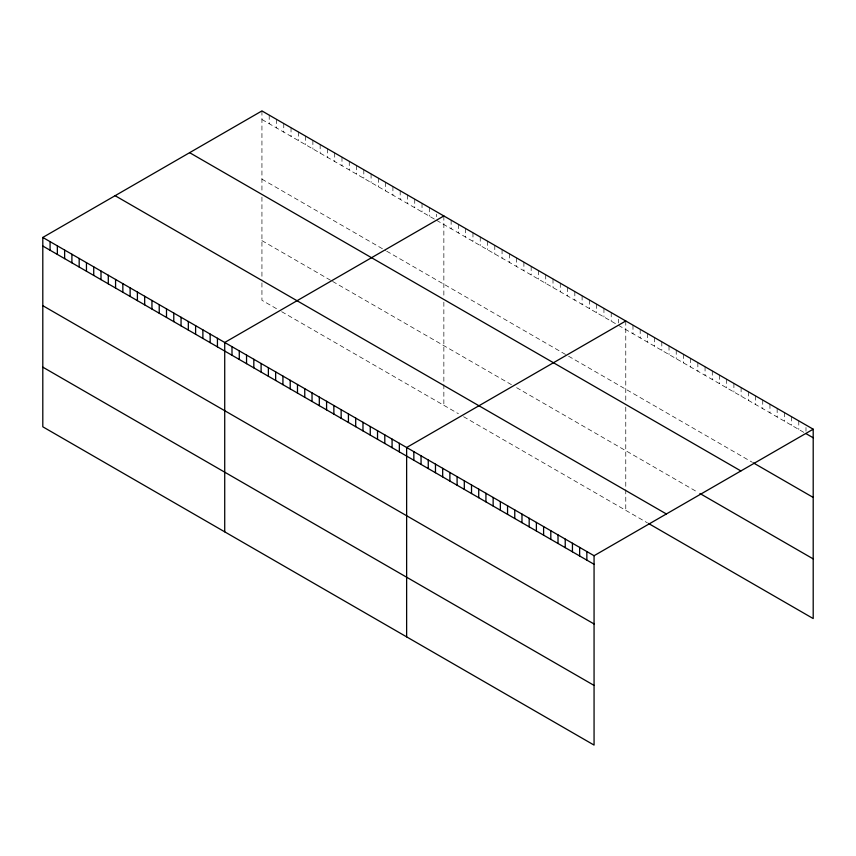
<?xml version="1.0" encoding="UTF-8"?>
<svg xmlns="http://www.w3.org/2000/svg" width="856" height="856" viewBox="0 0 856 856"><rect width="100%" height="100%" fill="white"/><g stroke="black" fill="none" stroke-linecap="round" stroke-linejoin="round"><path stroke-width="0.64" stroke-dasharray="4.28 3.21" d="M261.936 119.508L434.495 219.136M436.581 220.334L616.416 324.167M618.492 325.366L803.934 432.43M261.936 179.161L385.639 250.583M386.677 251.183L567.56 355.615M568.598 356.214L752.435 462.358M261.936 240.632L331.582 280.843M332.62 281.442L511.428 384.665M516.617 387.672L697.854 492.307M276.488 308.684L261.936 300.285L261.936 279.591M281.688 311.691L458.409 413.716M463.61 416.722L647.393 522.834M805.988 427.486L805.988 431.167M798.787 420.874L798.787 429.455M791.575 416.712L791.575 425.293M784.364 412.549L784.364 421.131M777.152 408.387L777.152 416.968M769.951 404.225L769.951 412.806M762.739 400.062L762.739 408.644M755.527 395.9L755.527 404.481M748.326 391.738L748.326 400.319M741.114 387.575L741.114 396.157M733.902 383.413L733.902 391.995M726.691 379.251L726.691 387.832M719.489 375.089L719.489 383.67M712.278 370.926L712.278 379.508M705.066 366.764L705.066 375.345M697.854 362.602L697.854 371.183M690.653 358.439L690.653 367.021M683.441 354.277L683.441 362.858M676.229 350.115L676.229 358.696M669.028 345.952L669.028 354.534M661.816 341.79L661.816 350.372M654.605 337.628L654.605 346.209M647.393 333.466L647.393 342.047M640.192 329.314L640.192 337.885M632.98 325.152L632.98 333.722M625.768 320.989L625.768 402.031M625.768 407.146L625.768 488.434M625.768 489.643L625.768 510.347M618.492 319.235L618.492 322.915M611.216 312.579L611.216 321.161M603.94 308.385L603.94 316.966M596.664 304.18L596.664 312.761M589.388 299.975L589.388 308.556M582.112 295.78L582.112 304.361M574.836 291.575L574.836 300.156M567.56 287.381L567.56 295.951M560.284 283.175L560.284 291.757M553.008 278.97L553.008 287.552M545.732 274.776L545.732 283.357M538.445 270.571L538.445 279.152M531.169 266.366L531.169 274.947M523.893 262.171L523.893 270.753M516.617 257.966L516.617 266.548M509.341 253.761L509.341 262.343M502.065 249.567L502.065 258.148M494.789 245.362L494.789 253.943M487.513 241.167L487.513 249.738M480.237 236.962L480.237 245.544M472.961 232.757L472.961 241.339M465.685 228.563L465.685 237.144M458.409 224.358L458.409 232.939M451.133 220.153L451.133 228.734M443.857 215.958L443.857 297M443.857 302.125L443.857 383.402M443.857 384.622L443.857 405.316M436.581 214.203L436.581 216.654M429.305 207.559L429.305 216.129M422.029 203.354L422.029 211.935M414.743 199.148L414.743 207.73M407.467 194.954L407.467 203.535M400.191 190.749L400.191 199.33M392.915 186.544L392.915 195.125M385.639 182.349L385.639 190.931M378.363 178.144L378.363 186.726M371.087 173.95L371.087 182.521M363.811 169.745L363.811 178.326M356.535 165.54L356.535 174.121M349.259 161.345L349.259 169.927M341.983 157.14L341.983 165.722M334.707 152.935L334.707 161.517M327.431 148.741L327.431 157.322M320.155 144.536L320.155 153.117M312.879 140.331L312.879 148.912M305.603 136.136L305.603 144.718M298.316 131.931L298.316 140.512M291.04 127.737L291.04 136.307M283.764 123.532L283.764 132.113M276.488 119.326L276.488 127.908M269.212 115.132L269.212 123.713M261.936 110.927L261.936 191.969M261.936 197.094L261.936 278.371"/><path stroke-width="1.28" d="M42.8 237.444L594.064 555.715L594.064 745.073L42.8 426.802L42.8 237.444L261.936 110.927L813.2 429.198L813.2 618.556L648.431 523.423M443.857 215.958L224.721 342.475L224.721 531.833M625.768 320.989L406.632 447.506L406.632 636.864M594.064 555.715L813.2 429.198M805.988 433.618L813.2 437.78M753.473 462.946L813.2 497.432M189.625 152.678L740.889 470.95M699.919 493.495L813.2 558.893M115.111 195.692L666.375 513.964M42.8 246.025L594.064 564.297M42.8 305.678L594.064 623.949M42.8 367.149L594.064 685.421M586.852 551.553L586.852 560.134M579.64 547.391L579.64 555.972M572.439 543.228L572.439 551.81M565.228 539.066L565.228 547.647M558.016 534.904L558.016 543.485M550.815 530.741L550.815 539.323M543.603 526.579L543.603 535.16M536.391 522.417L536.391 530.998M529.179 518.255L529.179 526.836M521.978 514.092L521.978 522.674M514.766 509.93L514.766 518.511M507.555 505.768L507.555 514.349M500.343 501.605L500.343 510.187M493.142 497.443L493.142 506.024M485.93 493.281L485.93 501.862M478.718 489.118L478.718 497.7M471.517 484.956L471.517 493.538M464.305 480.794L464.305 489.375M457.093 476.632L457.093 485.213M449.882 472.469L449.882 481.051M442.68 468.318L442.68 476.888M435.469 464.155L435.469 472.726M428.257 459.993L428.257 468.564M421.056 455.831L421.056 464.412M413.844 451.668L413.844 460.25M399.356 443.301L399.356 451.882M392.08 439.096L392.08 447.677M384.804 434.901L384.804 443.483M377.528 430.696L377.528 439.278M370.252 426.502L370.252 435.073M362.976 422.297L362.976 430.878M355.7 418.092L355.7 426.673M348.424 413.897L348.424 422.479M341.148 409.692L341.148 418.274M333.861 405.487L333.861 414.069M326.585 401.293L326.585 409.874M319.309 397.088L319.309 405.669M312.033 392.883L312.033 401.464M304.757 388.688L304.757 397.27M297.481 384.483L297.481 393.065M290.205 380.289L290.205 388.859M282.929 376.084L282.929 384.665M275.653 371.879L275.653 380.46M268.377 367.684L268.377 376.265M261.101 363.479L261.101 372.06M253.825 359.274L253.825 367.855M246.549 355.08L246.549 363.661M239.273 350.874L239.273 359.456M231.997 346.68L231.997 355.251M217.435 338.27L217.435 346.851M210.159 334.075L210.159 342.657M202.883 329.87L202.883 338.452M195.607 325.665L195.607 334.247M188.331 321.471L188.331 330.052M181.055 317.266L181.055 325.847M173.779 313.071L173.779 321.642M166.503 308.866L166.503 317.448M159.227 304.661L159.227 313.243M151.951 300.467L151.951 309.037M144.675 296.262L144.675 304.843M137.399 292.057L137.399 300.638M130.123 287.862L130.123 296.444M122.847 283.657L122.847 292.238M115.571 279.452L115.571 288.033M108.295 275.257L108.295 283.839M101.008 271.052L101.008 279.634M93.732 266.858L93.732 275.429M86.456 262.653L86.456 271.234M79.18 258.448L79.18 267.029M71.904 254.253L71.904 262.835M64.628 250.048L64.628 258.63M57.352 245.843L57.352 254.425M50.076 241.649L50.076 250.23"/></g></svg>
